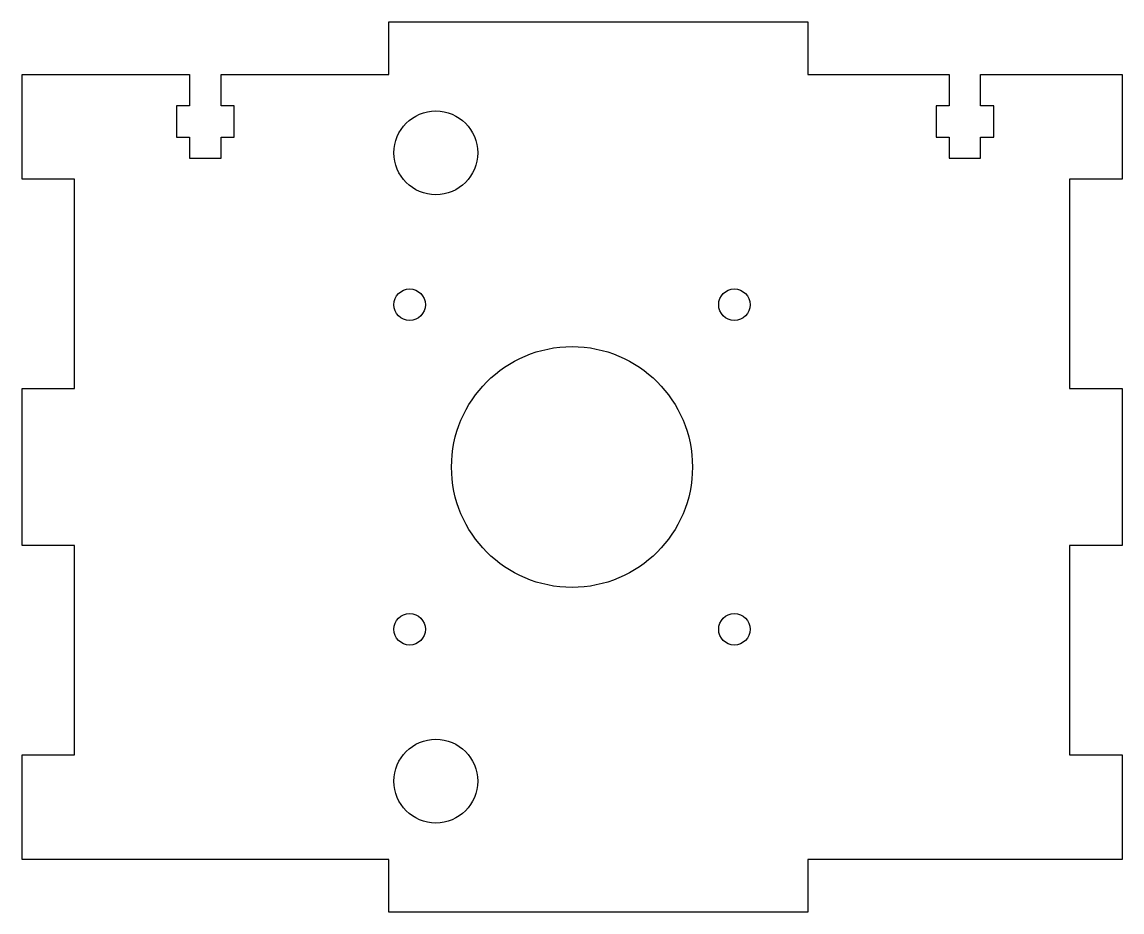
# Model space of a CAD drawing. Header units: millimetres. Extents: x 0 to 105, y -5 to 80.
import ezdxf

# ---------------------------------------------------------------- set-up
doc = ezdxf.new("R2010")
doc.units = ezdxf.units.MM

msp = doc.modelspace()

# ---------------------------------------------------------------- linework, layer by layer
at = {"color": 7, "linetype": 'Continuous', "lineweight": 25}
for p, q in [((35, 75), (35, 80)), ((35, 80), (75, 80)), ((75, 80), (75, 75)), ((0, 65), (0, 75)), ((0, 75), (16, 75)), ((16, 75), (16, 72)), ((19, 72), (19, 75)), ((19, 75), (35, 75)), ((75, 75), (88.5, 75)), ((88.5, 75), (88.5, 72)), ((91.5, 72), (91.5, 75)), ((91.5, 75), (105, 75)), ((105, 75), (105, 65)), ((16, 72), (14.75, 72)), ((14.75, 72), (14.75, 69)), ((20.25, 72), (19, 72)), ((20.25, 69), (20.25, 72)), ((88.5, 72), (87.25, 72)), ((87.25, 72), (87.25, 69)), ((92.75, 72), (91.5, 72)), ((92.75, 69), (92.75, 72)), ((14.75, 69), (16, 69)), ((16, 69), (16, 67)), ((19, 67), (19, 69)), ((19, 69), (20.25, 69)), ((87.25, 69), (88.5, 69)), ((88.5, 69), (88.5, 67)), ((91.5, 67), (91.5, 69)), ((91.5, 69), (92.75, 69)), ((16, 67), (19, 67)), ((88.5, 67), (91.5, 67)), ((5, 65), (0, 65)), ((5, 45), (5, 65)), ((105, 65), (100, 65)), ((100, 65), (100, 45)), ((0, 30), (0, 45)), ((0, 45), (5, 45)), ((100, 45), (105, 45)), ((105, 45), (105, 30)), ((5, 30), (0, 30)), ((5, 10), (5, 30)), ((105, 30), (100, 30)), ((100, 30), (100, 10)), ((0, 10), (5, 10)), ((0, 0), (0, 10)), ((100, 10), (105, 10)), ((105, 10), (105, 0)), ((35, 0), (0, 0)), ((35, -5), (35, 0)), ((105, 0), (75, 0)), ((75, 0), (75, -5)), ((75, -5), (35, -5))]:
    msp.add_line(p, q, dxfattribs=at)
for centre, radius in [((39.5, 67.5), 4), ((37, 53), 1.5), ((68, 53), 1.5), ((52.5, 37.5), 11.5), ((37, 22), 1.5), ((68, 22), 1.5), ((39.5, 7.5), 4)]:
    msp.add_circle(centre, radius, dxfattribs=at)

doc.saveas('drawing.dxf')
